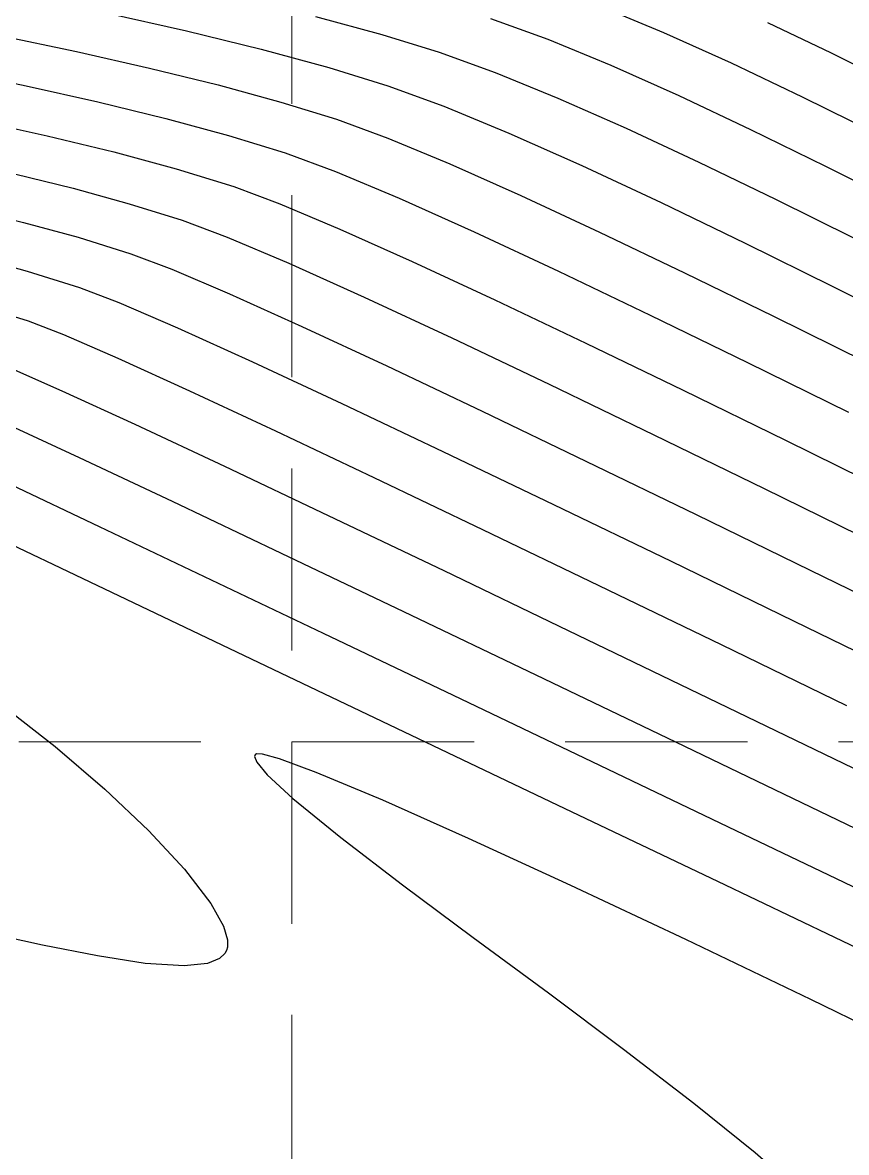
# Model space of a CAD drawing. Header units: inches. Extents: x 2547543 to 2548696, y 7125653 to 7126375.
# Drawn here: x 2548599.67 to 2548617.76, y 7125825.36 to 7125850.16 of the extents above; entities that cross this region are included whole.
import ezdxf

# ---------------------------------------------------------------- set-up
doc = ezdxf.new("R2010")
doc.units = ezdxf.units.IN
doc.header["$MEASUREMENT"] = 0
doc.linetypes.add('HIDDEN', pattern=[0.375, 0.25, -0.125])
for name, color, linetype in [('CONT-MJR', 6, 'Continuous'), ('CONT-MNR', 14, 'Continuous'), ('GRID', 254, 'HIDDEN')]:
    doc.layers.add(name, color=color, linetype=linetype)

msp = doc.modelspace()

# ---------------------------------------------------------------- linework, layer by layer
at = {"layer": 'CONT-MJR', "color": 35}
for points, elevation in [([(2548606.101864908, 7125850.298974789), (2548607.559183152, 7125849.903414298)], 565), ([(2548608.817695135, 7125849.51615658), (2548610.047397411, 7125849.069842003)], 565), ([(2548600.779266578, 7125846.525546733), (2548602.012488673, 7125846.187978651)], 560), ([(2548605.51226904, 7125844.881009879), (2548607.170890825, 7125844.133964717)], 560), ([(2548609.092213925, 7125843.239263748), (2548611.228078747, 7125842.223258615)], 560), ([(2548611.228078747, 7125842.223258615), (2548613.530325703, 7125841.112300964)], 560), ([(2548615.950795203, 7125839.932742441), (2548618.441327654, 7125838.710934693)], 560), ([(2548602.953278856, 7125839.653347911), (2548605.347928644, 7125838.516361251)], 555), ([(2548605.347928644, 7125838.516361251), (2548608.030464766, 7125837.236116733)], 555), ([(2548610.936872354, 7125835.844185375), (2548614.003136538, 7125834.372138185)], 555), ([(2548614.003136538, 7125834.372138185), (2548617.165242452, 7125832.851546176)], 555)]:
    msp.add_lwpolyline(points, dxfattribs=dict(at, elevation=elevation))
at = {"layer": 'CONT-MJR', "color": 35, "extrusion": (-0.2941019865794453, -0.9557740431137601, 0), "elevation": -7560252.918975238}
msp.add_lwpolyline([(340166.3384896794, 565), (340167.6552360298, 565)], dxfattribs=at)
at = {"layer": 'CONT-MJR', "color": 35, "extrusion": (-0.3789465547782827, -0.925418558611005, 0), "elevation": -7560179.972027324}
msp.add_lwpolyline([(-341784.9183626212, 565), (-341783.4316396443, 565)], dxfattribs=at)
at = {"layer": 'CONT-MJR', "color": 35, "extrusion": (0.4045779922575497, 0.9145034981785746, 0), "elevation": 7547725.479300724}
msp.add_lwpolyline([(552247.4198229648, 565), (552245.7806847529, 565)], dxfattribs=at)
at = {"layer": 'CONT-MJR', "color": 35, "extrusion": (-0.4225812523946704, -0.906325043858191, 0), "elevation": -7535330.399648182}
msp.add_lwpolyline([(-701377.987469966, 565.0000000000005), (-701376.2230124222, 565.0000000000005)], dxfattribs=at)
at = {"layer": 'CONT-MJR', "color": 35, "extrusion": (-0.4354072330887027, -0.900233603779619, 0), "elevation": -7524612.209691783}
msp.add_lwpolyline([(-808296.9329562681, 565), (-808295.0708125727, 565)], dxfattribs=at)
at = {"layer": 'CONT-MJR', "color": 35, "extrusion": (-0.2376241423644335, -0.971357177852497, 0), "elevation": -7527351.245267646}
msp.add_lwpolyline([(782327.1639066432, 560), (782328.4911674364, 560)], dxfattribs=at)
at = {"layer": 'CONT-MJR', "color": 35, "extrusion": (0.444463699628933, 0.8957968629729409, 0), "elevation": 7516078.1340077}
msp.add_lwpolyline([(884137.6087657139, 565.0000000000009), (884135.6768830433, 565.0000000000009)], dxfattribs=at)
at = {"layer": 'CONT-MJR', "color": 35, "extrusion": (-0.2965750471198566, -0.9550095504369865, 0), "elevation": -7561102.9264082}
msp.add_lwpolyline([(320591.0932209888, 560.0000000000009), (320592.3113021036, 560.0000000000009)], dxfattribs=at)
at = {"layer": 'CONT-MJR', "color": 35, "extrusion": (-0.3527001949096981, -0.935736379815737, 0), "elevation": -7566806.013866611}
msp.add_lwpolyline([(-128466.5027029584, 560.0000000000009), (-128465.446058793, 560.0000000000009)], dxfattribs=at)
at = {"layer": 'CONT-MJR', "color": 35, "extrusion": (-0.3912790531264117, -0.9202720807372669, 0), "elevation": -7554932.047291351}
msp.add_lwpolyline([(-442784.8045372968, 560.0000000000005), (-442783.3400129369, 560.0000000000005)], dxfattribs=at)
at = {"layer": 'CONT-MJR', "color": 35, "extrusion": (-0.422142788211609, -0.9065293521783665, 0), "elevation": -7535663.003663005}
msp.add_lwpolyline([(-697736.5034884061, 560.0000000000009), (-697734.3840610594, 560.0000000000009)], dxfattribs=at)
at = {"layer": 'CONT-MJR', "color": 35, "extrusion": (0.421314380907497, 0.9069146555440224, 0), "elevation": 7536291.502073312}
msp.add_lwpolyline([(690857.4042844744, 555.0000000000009), (690855.6104745436, 555.0000000000009)], dxfattribs=at)
at = {"layer": 'CONT-MJR', "color": 35, "extrusion": (-0.4380761039293188, -0.8989378883805648, 0), "elevation": -7522175.248213875}
msp.add_lwpolyline([(-830615.446447046, 560), (-830612.7538589034, 560)], dxfattribs=at)
at = {"layer": 'CONT-MJR', "color": 35, "extrusion": (0.4261104018709666, 0.9046711697724005, 0), "elevation": 7532527.923435998}
msp.add_lwpolyline([(730749.0413291687, 555.0000000000009), (730746.7833279716, 555.0000000000009)], dxfattribs=at)
at = {"layer": 'CONT-MJR', "color": 35, "extrusion": (0.4319378898502714, 0.9019033536425589, 0), "elevation": 7527656.875499116}
msp.add_lwpolyline([(779320.9693882223, 555.0000000000005), (779317.746861578, 555.0000000000005)], dxfattribs=at)
at = {"layer": 'CONT-MJR', "color": 35, "extrusion": (-0.4337575242740068, -0.9010296388774814, 0), "elevation": -7526068.472847751}
msp.add_lwpolyline([(-794504.0120416987, 555.0000000000009), (-794500.467282861, 555.0000000000009)], dxfattribs=at)
at = {"layer": 'CONT-MNR', "color": 35}
for points, elevation in [([(2548612.351601009, 7125850.526576821), (2548613.744155197, 7125849.949429704)], 567), ([(2548609.946080608, 7125850.254042659), (2548611.198678599, 7125849.798600231)], 566), ([(2548613.744155197, 7125849.949429704), (2548615.230822039, 7125849.279632166)], 567), ([(2548616.024632413, 7125850.163452266), (2548617.421475354, 7125849.497639352)], 568), ([(2548599.17574029, 7125849.883243039), (2548600.854809048, 7125849.528085057)], 563), ([(2548600.854809048, 7125849.528085057), (2548602.458042074, 7125849.164382683)], 563), ([(2548612.582583515, 7125849.228698265), (2548614.075644783, 7125848.562434743)], 566), ([(2548615.230822039, 7125849.279632166), (2548616.790294924, 7125848.536328982)], 567), ([(2548602.458042074, 7125849.164382683), (2548603.960259112, 7125848.793973438)], 563), ([(2548603.960259112, 7125848.793973438), (2548605.336279903, 7125848.418694844)], 563), ([(2548614.075644783, 7125848.562434743), (2548615.655711828, 7125847.817907651)], 566), ([(2548605.336279903, 7125848.418694844), (2548606.56092419, 7125848.040384423)], 563), ([(2548608.915871983, 7125848.329284944), (2548610.345772268, 7125847.737490306)], 564), ([(2548602.811412988, 7125848.060757364), (2548604.189152329, 7125847.686424751)], 562), ([(2548603.044208033, 7125846.953550827), (2548604.304153245, 7125846.564612266)], 561), ([(2548604.304153245, 7125846.564612266), (2548605.316838948, 7125846.186917637)], 561), ([(2548613.688070466, 7125846.210793248), (2548615.536710249, 7125845.318550557)], 564), ([(2548612.339144942, 7125845.563873383), (2548614.20035729, 7125844.673185647)], 563), ([(2548615.536710249, 7125845.318550557), (2548617.461171733, 7125844.36881824)], 564), ([(2548602.0473823, 7125845.088840109), (2548602.944459847, 7125844.748653439)], 559), ([(2548600.918996827, 7125844.35095403), (2548601.78564271, 7125844.018224554)], 558), ([(2548617.461171733, 7125844.36881824), (2548619.429575853, 7125843.382926164)], 564), ([(2548610.039317784, 7125844.078564589), (2548612.036830508, 7125843.128585352)], 561), ([(2548598.670100798, 7125843.962995111), (2548599.790611355, 7125843.613067951)], 557), ([(2548613.448161186, 7125843.742704025), (2548615.585488897, 7125842.702068846)], 562), ([(2548605.799602451, 7125843.4919971), (2548607.664961155, 7125842.625039554)], 559), ([(2548603.069094678, 7125843.464396939), (2548604.717070069, 7125842.716838324)], 558), ([(2548599.357375235, 7125842.598924497), (2548600.533601196, 7125842.078890922)], 556), ([(2548614.176959389, 7125842.093956087), (2548616.418268189, 7125840.998045243)], 561), ([(2548606.677286224, 7125841.802915855), (2548608.89746048, 7125840.749996672)], 558), ([(2548612.039487484, 7125840.537646015), (2548614.455948758, 7125839.366722142)], 559), ([(2548611.325310177, 7125839.58544792), (2548613.908552655, 7125838.336636739)], 558), ([(2548598.176702178, 7125839.295415688), (2548600.179315755, 7125838.34327446)], 553), ([(2548606.38173997, 7125839.341259521), (2548608.915273609, 7125838.131247666)], 556), ([(2548614.455948758, 7125839.366722142), (2548616.963404536, 7125838.143988283)], 559), ([(2548609.767346818, 7125839.036940245), (2548612.324446171, 7125837.805912075)], 557), ([(2548612.324446171, 7125837.805912075), (2548615.004645236, 7125836.509202406)], 557), ([(2548616.594905252, 7125837.030930273), (2548619.332085307, 7125835.695695666)], 558), ([(2548606.266681436, 7125836.76053147), (2548609.124769948, 7125835.395500436)], 554), ([(2548608.351370647, 7125834.448910304), (2548611.572033223, 7125832.912517156)], 553), ([(2548600.386383165, 7125834.27011922), (2548601.474110072, 7125833.335926691)], 552), ([(2548604.774638501, 7125834.089487214), (2548604.763434839, 7125834.047728117)], 553), ([(2548604.802714646, 7125834.106147938), (2548604.774638501, 7125834.089487214)], 553), ([(2548604.933758867, 7125834.100429364), (2548604.802714646, 7125834.106147938)], 553), ([(2548612.166789124, 7125833.940533785), (2548615.331582522, 7125832.425321877)], 554), ([(2548607.57653201, 7125833.091194726), (2548606.118662352, 7125833.700043473)], 553), ([(2548609.462883716, 7125832.253165152), (2548607.57653201, 7125833.091194726)], 553), ([(2548615.331582522, 7125832.425321877), (2548618.557993704, 7125830.879555067)], 554), ([(2548606.658868221, 7125832.269308474), (2548608.012741045, 7125831.234989869)], 553), ([(2548608.012741045, 7125831.234989869), (2548609.564063212, 7125830.079559401)], 553), ([(2548614.928637717, 7125831.310842325), (2548618.353755997, 7125829.676198328)], 553), ([(2548600.106992675, 7125829.91222087), (2548598.801626234, 7125830.193999307)], 552), ([(2548609.564063212, 7125830.079559401), (2548611.21356545, 7125828.858627655)], 553), ([(2548601.31043318, 7125829.672897393), (2548600.106992675, 7125829.91222087)], 552), ([(2548604.168964325, 7125829.862085348), (2548604.147654704, 7125829.793275183)], 552), ([(2548604.171978406, 7125830.024907054), (2548604.168964325, 7125829.862085348)], 552), ([(2548603.730401763, 7125829.506620808), (2548603.220080154, 7125829.452239738)], 552)]:
    msp.add_lwpolyline(points, dxfattribs=dict(at, elevation=elevation))
at = {"layer": 'CONT-MNR', "color": 35, "extrusion": (-0.2200301664571016, -0.975493068068072, 0), "elevation": -7511986.861033697}
msp.add_lwpolyline([(918241.0572524425, 564), (918242.8650102192, 564)], dxfattribs=at)
at = {"layer": 'CONT-MNR', "color": 35, "extrusion": (-0.2376700322271205, -0.9713459506175746, 0), "elevation": -7527392.143799895}
msp.add_lwpolyline([(781974.4707755435, 564), (781976.1582344158, 564)], dxfattribs=at)
at = {"layer": 'CONT-MNR', "color": 35, "extrusion": (-0.380783377324781, -0.9246642739681974, 0), "elevation": -7559487.510149705}
msp.add_lwpolyline([(-356795.4289667429, 566.0000000000009), (-356793.9323101132, 566.0000000000009)], dxfattribs=at)
at = {"layer": 'CONT-MNR', "color": 35, "extrusion": (-0.2612052269648399, -0.9652832897166751, 0), "elevation": -7544172.446996046}
msp.add_lwpolyline([(598816.5733955137, 564), (598818.1105064312, 564)], dxfattribs=at)
at = {"layer": 'CONT-MNR', "color": 35, "extrusion": (0.444644770516011, 0.8957069989973083, 0), "elevation": 7515902.677342039}
msp.add_lwpolyline([(885657.2524275347, 568.0000000000009), (885655.6525222035, 568.0000000000009)], dxfattribs=at)
at = {"layer": 'CONT-MNR', "color": 35, "extrusion": (-0.2940164174490938, -0.9558003694655074, 0), "elevation": -7560221.397320325}
msp.add_lwpolyline([(340842.284619685, 564.0000000000009), (340843.6419937133, 564.0000000000009)], dxfattribs=at)
at = {"layer": 'CONT-MNR', "color": 35, "extrusion": (-0.2031305712526374, -0.97915165884687, 0), "elevation": -7494985.173231318}
msp.add_lwpolyline([(1047986.271303272, 562.0000000000009), (1047987.940693518, 562.0000000000009)], dxfattribs=at)
at = {"layer": 'CONT-MNR', "color": 35, "extrusion": (-0.2182841423718668, -0.9758852561592365, 0), "elevation": -7510329.669207979}
msp.add_lwpolyline([(931681.1314020806, 562), (931682.7436195528, 562)], dxfattribs=at)
at = {"layer": 'CONT-MNR', "color": 35, "extrusion": (0.3437457727160009, 0.9390627474987385, 0), "elevation": 7567692.25149492}
msp.add_lwpolyline([(56177.85552442074, 564), (56176.549368551, 564)], dxfattribs=at)
at = {"layer": 'CONT-MNR', "color": 35, "extrusion": (0.4437291452292732, 0.8961609485321811, 0), "elevation": 7516802.733287776}
msp.add_lwpolyline([(877975.8398227841, 567), (877974.0421855152, 567)], dxfattribs=at)
at = {"layer": 'CONT-MNR', "color": 35, "extrusion": (-0.2374521900292637, -0.9713992266057795, 0), "elevation": -7527214.61421475}
msp.add_lwpolyline([(783661.040562802, 562), (783662.5720892744, 562)], dxfattribs=at)
at = {"layer": 'CONT-MNR', "color": 35, "extrusion": (0.2146976587448189, 0.9766805595124198, 0), "elevation": 7506855.395831068}
msp.add_lwpolyline([(-959263.9024874861, 561.0000000000009), (-959265.4673224818, 561.0000000000009)], dxfattribs=at)
at = {"layer": 'CONT-MNR', "color": 35, "extrusion": (-0.3450312651324846, -0.9385911922030151, 0), "elevation": -7567607.153722563}
msp.add_lwpolyline([(-66540.69404141186, 563.0000000000009), (-66539.49371202663, 563.0000000000009)], dxfattribs=at)
at = {"layer": 'CONT-MNR', "color": 35, "extrusion": (0.4068807965789055, 0.9134812627390425, 0), "elevation": 7546308.996985857}
msp.add_lwpolyline([(571262.8068442084, 564.0000000000009), (571261.053815166, 564.0000000000009)], dxfattribs=at)
at = {"layer": 'CONT-MNR', "color": 35, "extrusion": (-0.4394342231607145, -0.8982747706103847, 0), "elevation": -7520918.254838471}
msp.add_lwpolyline([(-841984.2567151431, 566.0000000000005), (-841982.4255134868, 566.0000000000005)], dxfattribs=at)
at = {"layer": 'CONT-MNR', "color": 35, "extrusion": (-0.2351550923878462, -0.9719578604672445, 0), "elevation": -7525339.981511656}
msp.add_lwpolyline([(801452.6395100136, 561), (801454.142820026, 561)], dxfattribs=at)
at = {"layer": 'CONT-MNR', "color": 35, "extrusion": (0.2950305758968947, 0.9554878122121427, 0), "elevation": 7560576.777717795}
msp.add_lwpolyline([(-332817.2942084116, 562.0000000000005), (-332818.5955189806, 562.0000000000005)], dxfattribs=at)
at = {"layer": 'CONT-MNR', "color": 35, "extrusion": (0.3832500343229737, 0.9236446346899005, 0), "elevation": 7558504.911314674}
msp.add_lwpolyline([(376973.5308058527, 563.0000000000005), (376972.0570531725, 563.0000000000005)], dxfattribs=at)
at = {"layer": 'CONT-MNR', "color": 35, "extrusion": (-0.2611988643791017, -0.9652850114070288, 0), "elevation": -7544165.478743312}
msp.add_lwpolyline([(598863.7655751989, 561), (598865.1865935829, 561)], dxfattribs=at)
at = {"layer": 'CONT-MNR', "color": 35, "extrusion": (-0.3479789442382395, -0.9375023489927053, 0), "elevation": -7567359.612350198}
msp.add_lwpolyline([(-90321.24146566307, 562), (-90320.05988705298, 562)], dxfattribs=at)
at = {"layer": 'CONT-MNR', "color": 35, "extrusion": (0.4062855343321432, 0.9137461707675961, 0), "elevation": 7546678.455027608}
msp.add_lwpolyline([(566346.8218230703, 563), (566345.1125324364, 563)], dxfattribs=at)
at = {"layer": 'CONT-MNR', "color": 35, "extrusion": (-0.4233063450583697, -0.9059866104051012, 0), "elevation": -7534765.600047452}
msp.add_lwpolyline([(-707407.9600465591, 564.0000000000009), (-707406.0384519175, 564.0000000000009)], dxfattribs=at)
at = {"layer": 'CONT-MNR', "color": 35, "extrusion": (-0.4484617255717072, -0.8938020366374463, 0), "elevation": -7512053.885642672}
msp.add_lwpolyline([(-917710.3137902142, 566), (-917708.4256463014, 566)], dxfattribs=at)
at = {"layer": 'CONT-MNR', "color": 35, "extrusion": (-0.3868051651979836, -0.9221614631810205, 0), "elevation": -7556995.569550724}
msp.add_lwpolyline([(-406087.6477285041, 562.0000000000009), (-406086.1325865774, 562.0000000000009)], dxfattribs=at)
at = {"layer": 'CONT-MNR', "color": 35, "extrusion": (0.4086364991050656, 0.9126972179201357, 0), "elevation": 7545194.323307588}
msp.add_lwpolyline([(585773.5132415751, 562.0000000000005), (585771.7109994413, 562.0000000000005)], dxfattribs=at)
at = {"layer": 'CONT-MNR', "color": 35, "extrusion": (-0.4213515392808048, -0.9068973924020822, 0), "elevation": -7536272.492665494}
msp.add_lwpolyline([(-691158.0183725823, 563.0000000000005), (-691156.1124010254, 563.0000000000005)], dxfattribs=at)
at = {"layer": 'CONT-MNR', "color": 35, "extrusion": (-0.2351685037764039, -0.9719546156233673, 0), "elevation": -7525349.068529804}
msp.add_lwpolyline([(801347.4836052866, 559), (801348.7428147432, 559)], dxfattribs=at)
at = {"layer": 'CONT-MNR', "color": 35, "extrusion": (-0.3878129377328425, -0.9217381001819456, 0), "elevation": -7556546.041563082}
msp.add_lwpolyline([(-414348.7207241659, 561.0000000000005), (-414347.2875113944, 561.0000000000005)], dxfattribs=at)
at = {"layer": 'CONT-MNR', "color": 35, "extrusion": (-0.2634549864115596, -0.9646716903355695, 0), "elevation": -7545542.987006528}
msp.add_lwpolyline([(581222.3688656152, 559), (581223.6089796459, 559)], dxfattribs=at)
at = {"layer": 'CONT-MNR', "color": 35, "extrusion": (-0.4084452989382986, -0.9127827987945457, 0), "elevation": -7545315.719019984}
msp.add_lwpolyline([(-584193.8490267484, 561.0000000000009), (-584192.1093229614, 561.0000000000009)], dxfattribs=at)
at = {"layer": 'CONT-MNR', "color": 35, "extrusion": (-0.4223383934385517, -0.9064382391689702, 0), "elevation": -7535514.586503388}
msp.add_lwpolyline([(-699360.9872410991, 562), (-699358.945380663, 562)], dxfattribs=at)
at = {"layer": 'CONT-MNR', "color": 35, "extrusion": (-0.2968786767346329, -0.9549152063404863, 0), "elevation": -7561203.43671013}
msp.add_lwpolyline([(318186.1736179944, 559.0000000000009), (318187.3893650202, 559.0000000000009)], dxfattribs=at)
at = {"layer": 'CONT-MNR', "color": 35, "extrusion": (-0.2630068915232066, -0.9647939546925552, 0), "elevation": -7545271.200419399}
msp.add_lwpolyline([(584726.2055698095, 558), (584727.3857354727, 558)], dxfattribs=at)
at = {"layer": 'CONT-MNR', "color": 35, "extrusion": (-0.3926177905581233, -0.9197017291150743, 0), "elevation": -7554278.593805896}
msp.add_lwpolyline([(-453778.8862290285, 559.0000000000005), (-453777.5094879945, 559.0000000000005)], dxfattribs=at)
at = {"layer": 'CONT-MNR', "color": 35, "extrusion": (-0.4211100867036684, -0.9070095340603807, 0), "elevation": -7536453.912116741}
msp.add_lwpolyline([(-689153.2128818985, 561), (-689151.2134979242, 561)], dxfattribs=at)
at = {"layer": 'CONT-MNR', "color": 35, "extrusion": (-0.2974215171377828, -0.9547462705575024, 0), "elevation": -7561382.070553387}
msp.add_lwpolyline([(313886.5824165354, 558), (313887.7848031977, 558)], dxfattribs=at)
at = {"layer": 'CONT-MNR', "color": 35, "extrusion": (-0.4314807964543931, -0.9021221216060954, 0), "elevation": -7528059.035868643}
msp.add_lwpolyline([(-775506.3960831128, 562.0000000000009), (-775504.1625024904, 562.0000000000009)], dxfattribs=at)
at = {"layer": 'CONT-MNR', "color": 35, "extrusion": (-0.4388703095323893, -0.8985504167329427, 0), "elevation": -7521441.80365463}
msp.add_lwpolyline([(-837263.3055781741, 563), (-837261.1243617693, 563)], dxfattribs=at)
at = {"layer": 'CONT-MNR', "color": 35, "extrusion": (-0.3962006821047631, -0.9181639393374805, 0), "elevation": -7552450.78076254}
msp.add_lwpolyline([(-483230.0052844668, 558.0000000000009), (-483228.6074382728, 558.0000000000009)], dxfattribs=at)
at = {"layer": 'CONT-MNR', "color": 35, "extrusion": (-0.4108871510860541, -0.9116862119569354, 0), "elevation": -7543722.636456864}
msp.add_lwpolyline([(-604390.5071717906, 559), (-604388.7643007524, 559)], dxfattribs=at)
at = {"layer": 'CONT-MNR', "color": 35, "extrusion": (-0.3611396978553922, -0.9325117257348114, 0), "elevation": -7565333.283274082}
msp.add_lwpolyline([(-196825.8204377634, 557.0000000000009), (-196824.9885838022, 557.0000000000009)], dxfattribs=at)
at = {"layer": 'CONT-MNR', "color": 35, "extrusion": (0.4438442792360409, 0.8961039313547505, 0), "elevation": 7516685.270763882}
msp.add_lwpolyline([(878940.0072884588, 563), (878937.7478604522, 563)], dxfattribs=at)
at = {"layer": 'CONT-MNR', "color": 35, "extrusion": (-0.3981215079894097, -0.9173326903998562, 0), "elevation": -7551421.718091252}
msp.add_lwpolyline([(-499036.8710680064, 557), (-499035.5664676325, 557)], dxfattribs=at)
at = {"layer": 'CONT-MNR', "color": 35, "extrusion": (0.435248333250299, 0.9003104400165738, 0), "elevation": 7524750.103717887}
msp.add_lwpolyline([(806969.3204094605, 561), (806966.9433084223, 561)], dxfattribs=at)
at = {"layer": 'CONT-MNR', "color": 35, "extrusion": (-0.4138154812381248, -0.910360778750743, 0), "elevation": -7541738.659602519}
msp.add_lwpolyline([(-628636.9789606021, 557), (-628635.256418223, 557)], dxfattribs=at)
at = {"layer": 'CONT-MNR', "color": 35, "extrusion": (0.422564583953921, 0.9063328154645234, 0), "elevation": 7535335.184041165}
msp.add_lwpolyline([(701244.6742335847, 558.0000000000009), (701242.5114340908, 558.0000000000009)], dxfattribs=at)
at = {"layer": 'CONT-MNR', "color": 35, "extrusion": (-0.4282525126516627, -0.903659109071301, 0), "elevation": -7530780.234208444}
msp.add_lwpolyline([(-748587.477042424, 559), (-748585.158233576, 559)], dxfattribs=at)
at = {"layer": 'CONT-MNR', "color": 35, "extrusion": (0.4420495712389912, 0.8969906223408493, 0), "elevation": 7518428.50685011}
msp.add_lwpolyline([(863891.4310307535, 562), (863888.9584117644, 562)], dxfattribs=at)
at = {"layer": 'CONT-MNR', "color": 35, "extrusion": (-0.4174462974170295, -0.9087015950095019, 0), "elevation": -7539167.919220895}
msp.add_lwpolyline([(-658739.0218860093, 556.0000000000005), (-658737.2604687288, 556.0000000000005)], dxfattribs=at)
at = {"layer": 'CONT-MNR', "color": 35, "extrusion": (-0.4223954940825139, -0.9064116319745621, 0), "elevation": -7535464.71264}
msp.add_lwpolyline([(-699839.8816247797, 557), (-699837.7966328617, 557)], dxfattribs=at)
at = {"layer": 'CONT-MNR', "color": 35, "extrusion": (-0.4328542815170132, -0.9014639044201329, 0), "elevation": -7526865.666559605}
msp.add_lwpolyline([(-786971.3543951348, 559.0000000000009), (-786968.8261590269, 559.0000000000009)], dxfattribs=at)
at = {"layer": 'CONT-MNR', "color": 35, "extrusion": (-0.4242139497092126, -0.9055619939419441, 0), "elevation": -7534043.673206707}
msp.add_lwpolyline([(-714964.070952761, 556), (-714961.8974079755, 556)], dxfattribs=at)
at = {"layer": 'CONT-MNR', "color": 35, "extrusion": (-0.4277266254550517, -0.9039081446014489, 0), "elevation": -7531212.208423877}
msp.add_lwpolyline([(-744206.9931986169, 557.0000000000005), (-744204.6014397922, 557.0000000000005)], dxfattribs=at)
at = {"layer": 'CONT-MNR', "color": 35, "extrusion": (-0.4419971914443798, -0.8970164339382418, 0), "elevation": -7518477.779821042}
msp.add_lwpolyline([(-863450.8968238286, 561.0000000000005), (-863448.33159493, 561.0000000000005)], dxfattribs=at)
at = {"layer": 'CONT-MNR', "color": 35, "extrusion": (0.4324838198057048, 0.901641694691559, 0), "elevation": 7527187.241093686}
msp.add_lwpolyline([(783878.7814734564, 558.0000000000005), (783876.0887744478, 558.0000000000005)], dxfattribs=at)
at = {"layer": 'CONT-MNR', "color": 35, "extrusion": (-0.428293062359664, -0.9036398910708741, 0), "elevation": -7530743.1181091}
msp.add_lwpolyline([(-748927.6824792051, 556.0000000000009), (-748925.1601729705, 556.0000000000009)], dxfattribs=at)
at = {"layer": 'CONT-MNR', "color": 35, "extrusion": (-0.4274918862589703, -0.9040191851851086, 0), "elevation": -7531401.655890967}
msp.add_lwpolyline([(-742256.0311583248, 554), (-742253.8858964616, 554)], dxfattribs=at)
at = {"layer": 'CONT-MNR', "color": 35, "extrusion": (0.4312891725866732, 0.9022137494017164, 0), "elevation": 7528217.752956294}
msp.add_lwpolyline([(773909.0910375887, 557.0000000000005), (773906.4482679651, 557.0000000000005)], dxfattribs=at)
at = {"layer": 'CONT-MNR', "color": 35, "extrusion": (0.4291778083761739, 0.9032200223630034, 0), "elevation": 7530003.693583036}
msp.add_lwpolyline([(756304.2430870277, 554.0000000000009), (756301.6891601784, 554.0000000000009)], dxfattribs=at)
at = {"layer": 'CONT-MNR', "color": 35, "extrusion": (-0.4298965061963798, -0.902878172269186, 0), "elevation": -7529398.212040641}
msp.add_lwpolyline([(-762297.5357483607, 553.0000000000005), (-762294.8684250168, 553.0000000000005)], dxfattribs=at)
at = {"layer": 'CONT-MNR', "color": 35, "extrusion": (-0.4371495452285191, -0.8993888342127109, 0), "elevation": -7523024.845462833}
msp.add_lwpolyline([(-822862.0961612235, 558.0000000000009), (-822859.109296707, 558.0000000000009)], dxfattribs=at)
at = {"layer": 'CONT-MNR', "color": 35, "extrusion": (-0.4328092872306502, -0.9014855078629366, 0), "elevation": -7526901.414746135}
msp.add_lwpolyline([(-786594.920176853, 556.0000000000009), (-786591.8906097147, 556.0000000000009)], dxfattribs=at)
at = {"layer": 'CONT-MNR', "color": 35, "extrusion": (-0.4398053026076838, -0.8980931442774539, 0), "elevation": -7520561.639167862}
msp.add_lwpolyline([(-845085.9790273067, 559), (-845083.137343098, 559)], dxfattribs=at)
at = {"layer": 'CONT-MNR', "color": 35, "extrusion": (-0.4302485852715582, -0.9027104490764593, 0), "elevation": -7529101.542798821}
msp.add_lwpolyline([(-765230.5721970908, 554), (-765227.6775796511, 554)], dxfattribs=at)
at = {"layer": 'CONT-MNR', "color": 35, "extrusion": (-0.4302116098266626, -0.9027280713317557, 0), "elevation": -7529131.69112495}
msp.add_lwpolyline([(-764922.7932320051, 553), (-764919.7507938347, 553)], dxfattribs=at)
at = {"layer": 'CONT-MNR', "color": 35, "extrusion": (-0.4340997609176098, -0.9008648053794054, 0), "elevation": -7525767.306402641}
msp.add_lwpolyline([(-797369.525101989, 556), (-797366.3370673242, 556)], dxfattribs=at)
at = {"layer": 'CONT-MNR', "color": 35, "extrusion": (-0.4367345332139682, -0.8995904331963394, 0), "elevation": -7523402.536595538}
msp.add_lwpolyline([(-819389.205526067, 557), (-819386.1445306074, 557)], dxfattribs=at)
at = {"layer": 'CONT-MNR', "color": 35, "extrusion": (-0.430419518461808, -0.9026289592779003, 0), "elevation": -7528955.311951216}
msp.add_lwpolyline([(-766653.8711166447, 553.0000000000009), (-766650.5283338842, 553.0000000000009)], dxfattribs=at)
at = {"layer": 'CONT-MNR', "color": 35, "extrusion": (0.4314767154933704, 0.902124073499346, 0), "elevation": 7528053.148306847}
msp.add_lwpolyline([(775470.4062018623, 554.0000000000005), (775467.0341388998, 554.0000000000005)], dxfattribs=at)
at = {"layer": 'CONT-MNR', "color": 35, "extrusion": (0.4349956390406099, 0.900432559393346, 0), "elevation": 7524970.440629041}
msp.add_lwpolyline([(804851.8455382022, 556.0000000000009), (804848.5624875394, 556.0000000000009)], dxfattribs=at)
at = {"layer": 'CONT-MNR', "color": 35, "extrusion": (-0.6161560959593174, -0.787624063505028, 0), "elevation": -7182814.207928944}
msp.add_lwpolyline([(-2383288.719869074, 552), (-2383287.231756178, 552)], dxfattribs=at)
at = {"layer": 'CONT-MNR', "color": 35, "extrusion": (0.9372100149203735, 0.3487655199886499, 0), "elevation": 4873823.125373622}
msp.add_lwpolyline([(5789537.568626474, 553), (5789537.437423049, 553)], dxfattribs=at)
at = {"layer": 'CONT-MNR', "color": 35, "extrusion": (-0.262224634111336, -0.9650068607347702, 0), "elevation": -7544785.791621382}
msp.add_lwpolyline([(590852.395470516, 553), (590852.00665662, 553)], dxfattribs=at)
at = {"layer": 'CONT-MNR', "color": 35, "extrusion": (0.7725799164077936, 0.6349175322538563, 0), "elevation": 6493317.781204964}
msp.add_lwpolyline([(3887122.301785374, 553.0000000000005), (3887121.944033529, 553.0000000000005)], dxfattribs=at)
at = {"layer": 'CONT-MNR', "color": 35, "extrusion": (-0.3458282809109603, -0.9382978205890548, 0), "elevation": -7567534.30336699}
msp.add_lwpolyline([(-72963.25186260697, 553), (-72964.11480333796, 553)], dxfattribs=at)
at = {"layer": 'CONT-MNR', "color": 35, "extrusion": (0.4355827651242752, 0.9001486847886246, 0), "elevation": 7524443.957113305}
msp.add_lwpolyline([(809755.8132796674, 556.0000000000009), (809752.4986680178, 556.0000000000009)], dxfattribs=at)
at = {"layer": 'CONT-MNR', "color": 35, "extrusion": (0.6779851798368116, 0.7350755715718258, 0), "elevation": 6965942.685896046}
msp.add_lwpolyline([(2957792.303781815, 553), (2957791.534640463, 553)], dxfattribs=at)
at = {"layer": 'CONT-MNR', "color": 35, "extrusion": (-0.6884838804770484, -0.7252516434474763, 0), "elevation": -6922693.370498472}
msp.add_lwpolyline([(-3057643.979160529, 552), (-3057642.654756401, 552)], dxfattribs=at)
at = {"layer": 'CONT-MNR', "color": 35, "extrusion": (0.6299987694888026, 0.7765961308444659, 0), "elevation": 7139512.828389551}
msp.add_lwpolyline([(2510028.852192831, 553.0000000000009), (2510027.490926441, 553.0000000000009)], dxfattribs=at)
at = {"layer": 'CONT-MNR', "color": 35, "extrusion": (0.430654918943192, 0.9025166706438352, 0), "elevation": 7528755.105740898}
msp.add_lwpolyline([(768610.564587031, 553.0000000000009), (768606.8454263732, 553.0000000000009)], dxfattribs=at)
at = {"layer": 'CONT-MNR', "color": 35, "extrusion": (0.7322138939749856, 0.6810747488124844, 0), "elevation": 6719346.641180109}
msp.add_lwpolyline([(3481844.744067563, 552.0000000000009), (3481843.583443684, 552.0000000000009)], dxfattribs=at)
at = {"layer": 'CONT-MNR', "color": 35, "extrusion": (-0.4179490693965228, -0.9084704592833939, 0), "elevation": -7538797.053076789}
msp.add_lwpolyline([(-662896.0803277991, 553), (-662898.54960613, 553)], dxfattribs=at)
at = {"layer": 'CONT-MNR', "color": 35, "extrusion": (0.7915777152313268, 0.6110685074107096, 0), "elevation": 6371788.782111956}
msp.add_lwpolyline([(4083278.307935742, 552), (4083277.36276685, 552)], dxfattribs=at)
at = {"layer": 'CONT-MNR', "color": 35, "extrusion": (0.4260670439373456, 0.9046915905823886, 0), "elevation": 7532559.037451576}
msp.add_lwpolyline([(730371.4707696512, 553.0000000000009), (730374.265770541, 553.0000000000009)], dxfattribs=at)
at = {"layer": 'CONT-MNR', "color": 35, "extrusion": (0.8719984243391772, 0.4895086801579647, 0), "elevation": 5710534.542905173}
msp.add_lwpolyline([(4966149.568772455, 552.0000000000009), (4966148.996855706, 552.0000000000009)], dxfattribs=at)
at = {"layer": 'CONT-MNR', "color": 35, "extrusion": (0.9590344285562616, 0.283289542418644, 0), "elevation": 4462872.272798369}
msp.add_lwpolyline([(6111923.731638967, 552), (6111923.41623978, 552)], dxfattribs=at)
at = {"layer": 'CONT-MNR', "color": 35, "extrusion": (-0.432238220399191, -0.9017594584068084, 0), "elevation": -7527393.11011799}
msp.add_lwpolyline([(-781816.0579655338, 553), (-781819.099124487, 553)], dxfattribs=at)
at = {"layer": 'CONT-MNR', "color": 35, "extrusion": (-0.1539919576365434, -0.9880721011056152, 0), "elevation": -7433297.602049131}
msp.add_lwpolyline([(1420882.456936263, 552), (1420881.390566197, 552)], dxfattribs=at)
at = {"layer": 'CONT-MNR', "color": 35, "extrusion": (-0.3829934671717716, 0.9237510509351237, 0), "elevation": 5606393.916372006}
msp.add_lwpolyline([(-5083421.81033694, 552.0000000000009), (-5083421.523591425, 552.0000000000009)], dxfattribs=at)
at = {"layer": 'CONT-MNR', "color": 35, "extrusion": (0.6921254676158917, -0.721777207369063, 0), "elevation": -3379307.668740467}
msp.add_lwpolyline([(6771492.588777982, 552), (6771492.429836584, 552)], dxfattribs=at)
at = {"layer": 'CONT-MNR', "color": 35, "extrusion": (0.8712302335162194, -0.490874607417489, 0), "elevation": -1277467.915596189}
msp.add_lwpolyline([(7459283.415234559, 552.0000000000009), (7459283.338532302, 552.0000000000009)], dxfattribs=at)
at = {"layer": 'CONT-MNR', "color": 35, "extrusion": (-0.06579807774699664, -0.9978329584478557, 0), "elevation": -7278080.676544323}
msp.add_lwpolyline([(2074214.410692004, 552.0000000000005), (2074213.552836533, 552.0000000000005)], dxfattribs=at)
at = {"layer": 'CONT-MNR', "color": 35, "extrusion": (-0.5982915310508882, -0.8012785058097991, 0), "elevation": -7234586.00551505}
msp.add_lwpolyline([(-2221175.672739121, 553), (-2221173.615510545, 553)], dxfattribs=at)
at = {"layer": 'CONT-MNR', "color": 35, "extrusion": (-0.4373781329473953, -0.8992776928287783, 0), "elevation": -7522808.142077713}
msp.add_lwpolyline([(-824764.0565907788, 553), (-824767.2642835658, 553)], dxfattribs=at)
at = {"layer": 'CONT-MNR', "color": 35, "extrusion": (0.607869516207627, 0.7940369331873081, 0), "elevation": 7207394.383415248}
msp.add_lwpolyline([(2307880.651885774, 553), (2307878.702285565, 553)], dxfattribs=at)
at = {"layer": 'CONT-MNR', "color": 35, "extrusion": (-0.626466542100623, -0.7794483123520689, 0), "elevation": -7150835.051479585}
msp.add_lwpolyline([(-2477578.650432701, 553), (-2477576.920456757, 553)], dxfattribs=at)
at = {"layer": 'CONT-MNR', "color": 35, "extrusion": (0.661932887544935, 0.7495631076743469, 0), "elevation": 7028268.389024597}
msp.add_lwpolyline([(2806469.80779887, 553), (2806468.407610132, 553)], dxfattribs=at)
at = {"layer": 'GRID', "color": 252, "linetype": 'HIDDEN', "lineweight": 0, "ltscale": 16}
for p, q in [((2548605.583313587, 7126356.376313465), (2548605.583313587, 7125726.296813901)), ((2547561.583313602, 7125834.376313472), (2548677.583313586, 7125834.376313472))]:
    msp.add_line(p, q, dxfattribs=at)

doc.saveas('drawing.dxf')
